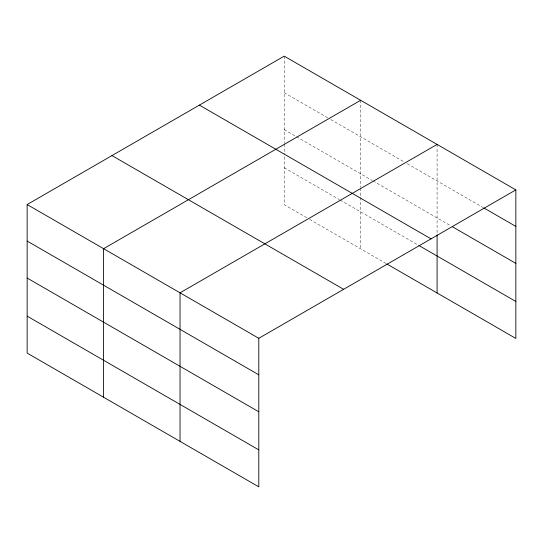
<?xml version="1.0" encoding="UTF-8"?>
<svg xmlns="http://www.w3.org/2000/svg" width="543" height="543" viewBox="0 0 543 543"><rect width="100%" height="100%" fill="white"/><g stroke="black" fill="none" stroke-linecap="round" stroke-linejoin="round"><path stroke-width="0.41" stroke-dasharray="2.71 2.04" d="M284.199 92.663L327.877 117.885M330.796 119.562L404.325 162.018M407.236 163.701L483.032 207.46M284.199 129.634L295.847 136.361M296.573 136.782L372.294 180.5M373.021 180.921L450.941 225.908M284.199 167.733L339.531 199.675M340.257 200.095L418.158 245.069M306.768 217.736L284.199 204.704L284.199 153.336M309.68 219.42L386.127 263.552M437.088 144.418L437.088 233.992M360.64 100.285L360.64 187.315M360.64 188.163L360.64 196.627M360.64 197.476L360.64 248.837M284.199 56.146L284.199 143.182M284.199 144.031L284.199 152.495"/><path stroke-width="0.81" d="M515.85 189.894L284.199 56.146L27.15 204.555L27.15 353.106L258.801 486.854L258.801 338.296L515.85 189.894L515.85 338.445L386.854 263.973M360.64 100.285L103.598 248.687L103.598 397.245M437.088 144.418L180.038 292.82L180.038 441.378M483.759 207.881L515.85 226.404M452.4 226.75L515.85 263.382M199.369 105.118L431.027 238.866M418.884 245.49L515.85 301.474M111.973 155.576L343.631 289.324M27.15 204.555L258.801 338.296M27.15 241.065L258.801 374.813M27.15 278.043L258.801 411.784M27.15 316.135L258.801 449.882M437.088 234.841L437.088 292.976"/></g></svg>
